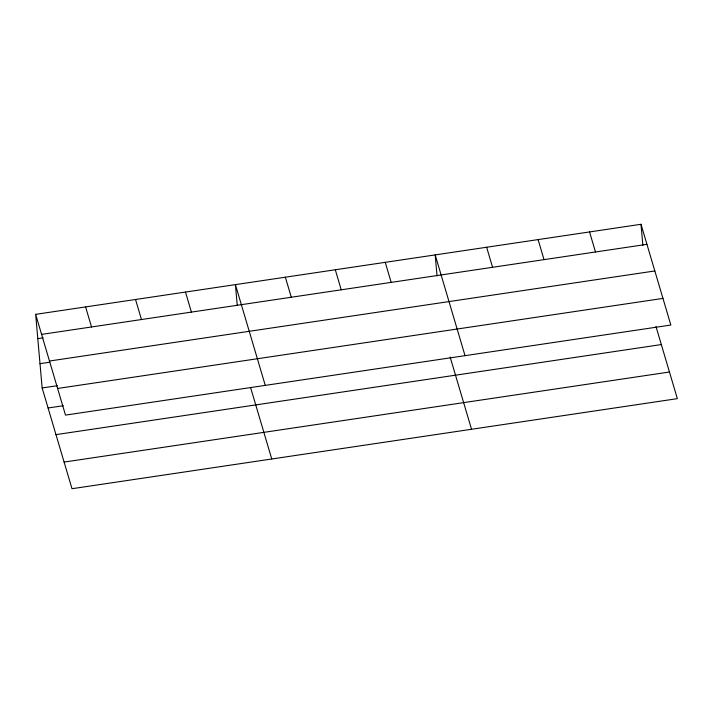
<?xml version="1.0" encoding="UTF-8"?>
<svg xmlns="http://www.w3.org/2000/svg" width="713" height="713" viewBox="0 0 713 713"><rect width="100%" height="100%" fill="white"/><g stroke="black" fill="none" stroke-linecap="round" stroke-linejoin="round"><path stroke-width="1.07" d="M35.65 314.353L641.005 224.283L670.853 325.039L65.498 415.109L35.65 314.353L42.147 387.961L71.995 488.717L677.35 398.647L655.969 326.456M41.586 334.397L646.941 244.327M37.798 338.648L43.226 337.837M49.473 361.028L654.828 270.958M40.008 363.666L49.776 362.213M42.147 387.961L57.352 385.697M57.601 388.469L662.956 298.408M48.083 407.996L63.288 405.733M55.979 434.636L661.334 344.566M64.108 462.077L669.462 372.008M589.553 231.939L595.489 251.983M538.092 239.595L544.028 259.639M486.64 247.251L492.576 267.295M465.028 355.662L435.18 254.906L437.033 275.886M450.144 357.079L471.534 429.271M385.243 262.339L391.179 282.384M335.297 269.772L341.233 289.808M285.36 277.205L291.296 297.241M265.263 385.385L235.415 284.63L237.269 305.61M250.691 387.863L271.76 458.994M185.478 292.063L191.414 312.098M135.532 299.496L141.468 319.531M85.596 306.92L91.531 326.964M641.005 224.283L642.859 245.263"/></g></svg>
